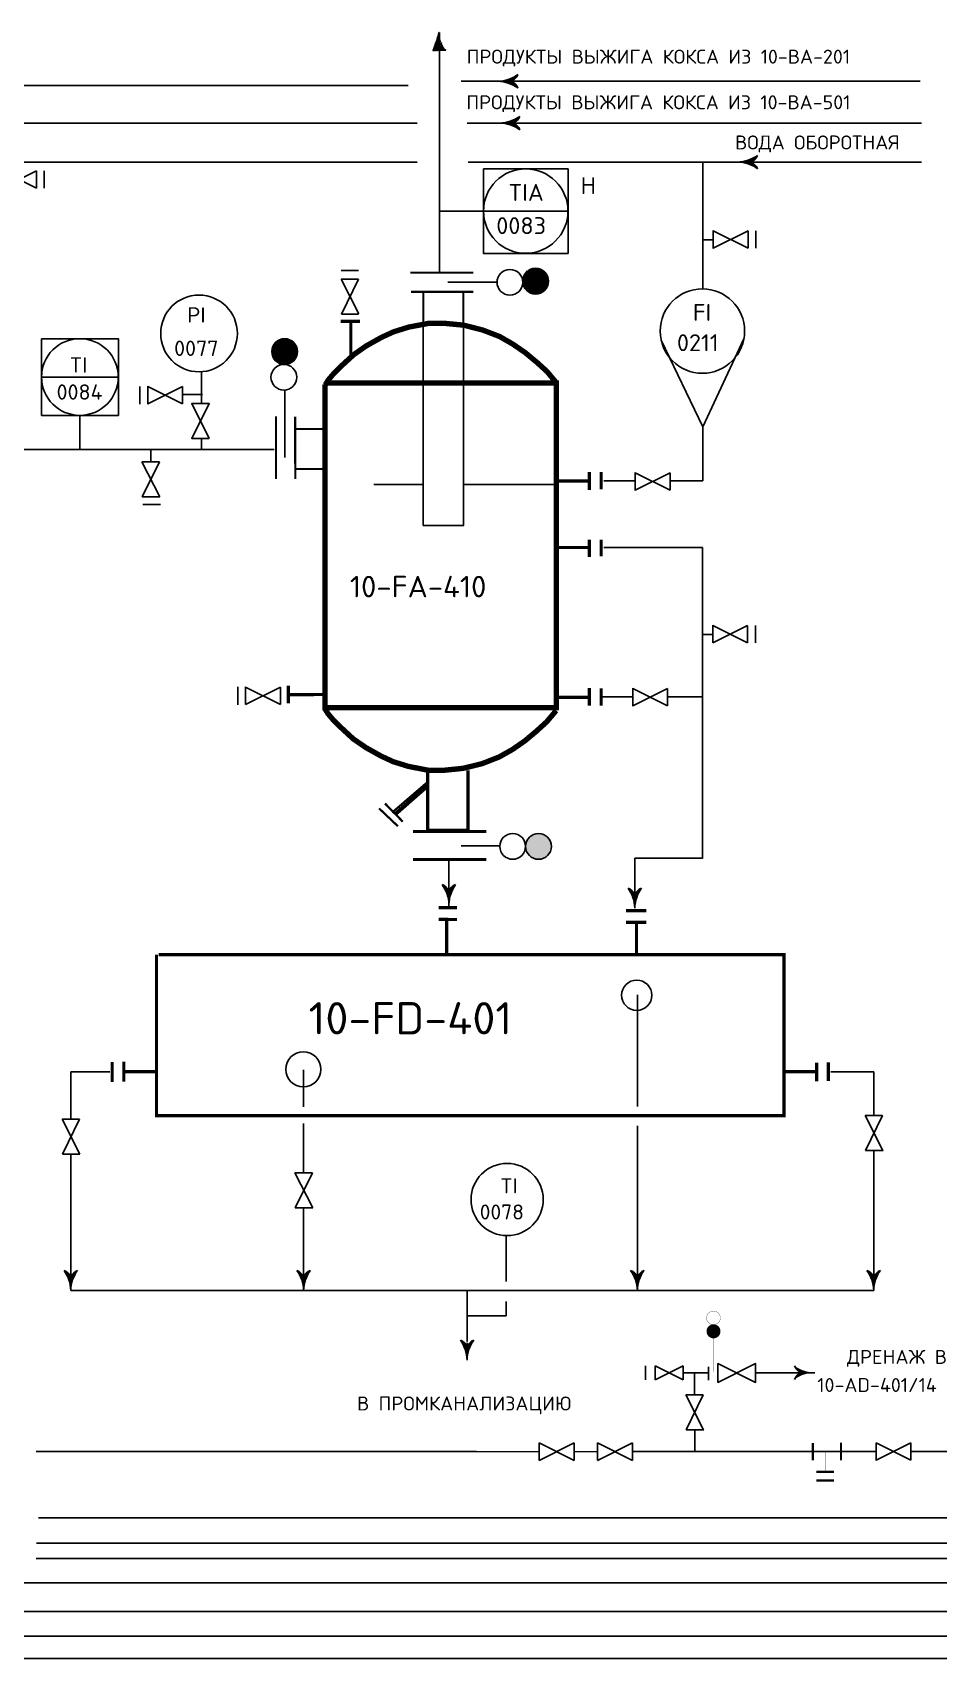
# Model space of a CAD drawing. Extents: x 270 to 589, y 86 to 206.
# Drawn here: x 324.26 to 332.7, y 90.26 to 105.4 of the extents above; entities that cross this region are included whole.
import ezdxf

# ---------------------------------------------------------------- set-up
doc = ezdxf.new("R2010")
doc.units = 0
doc.header["$MEASUREMENT"] = 0
doc.linetypes.add('DASH', pattern=[0.15625, 0.09375, -0.0625])
doc.layers.get('0').update_dxf_attribs({"linetype": 'CONTINUOUS'})
for name, color, linetype in [('IN-EQUIPMENT', 7, 'CONTINUOUS'), ('IN-MAJ-PROC', 3, 'CONTINUOUS'), ('IN-MIN-PROC', 7, 'CONTINUOUS')]:
    doc.layers.add(name, color=color, linetype=linetype)
doc.styles.add('S1', font='SIMPLEX.shx')
doc.styles.add('SIMPLEX', font='SIMPLEX')
pattern_1 = [(315, (256.55386813, 123.44373151), (-8.838834765e-05, -8.838834765e-05), [])]

msp = doc.modelspace()

# ---------------------------------------------------------------- hatches: boundary and pattern name
at = {"linetype": 'CONTINUOUS'}
h = msp.add_hatch(dxfattribs=at)
h.set_pattern_fill('ANSI31', color=5, scale=0.001, style=0)
h.set_pattern_definition(pattern_1)
edge = h.paths.add_edge_path()
edge.add_line((328.048, 105.287), (328.058, 105.275))
edge.add_line((328.041, 105.275), (328.048, 105.287))
edge.add_line((328.048, 105.397), (328.05, 105.376))
edge.add_line((328.043, 105.376), (328.048, 105.397))
edge.add_line((327.991, 105.229), (328.072, 105.3))
edge.add_line((328.004, 105.237), (327.991, 105.229))
edge.add_arc((328.151, 105.335), 0.111, 202.7555, 249.5059)
h.paths.add_polyline_path([(328.05, 105.377), (328.072, 105.3), (328.067, 105.261), (328.072, 105.3)], flags=24)
h.paths.add_polyline_path([(328.043, 105.377), (328.04, 105.275), (328.03, 105.26), (328.036, 105.337)], flags=25)
h.paths.add_polyline_path([(328.072, 105.3), (328.081, 105.248), (328.095, 105.238), (328.09, 105.264)], flags=24)
h.paths.add_polyline_path([(328.024, 105.299), (328.018, 105.247), (328.003, 105.236), (328.008, 105.262)], flags=24)
h.paths.add_polyline_path([(328.036, 105.337), (328.03, 105.26), (328.018, 105.247), (328.024, 105.299)], flags=25)
h.paths.add_polyline_path([(328.059, 105.338), (328.067, 105.261), (328.081, 105.248), (328.072, 105.3)], flags=25)
h.paths.add_polyline_path([(328.09, 105.264), (328.095, 105.238), (328.112, 105.23)], flags=25)
h = msp.add_hatch(dxfattribs=at)
h.set_pattern_fill('ANSI31', color=5, scale=0.001, style=0)
h.set_pattern_definition(pattern_1)
edge = h.paths.add_edge_path()
edge.add_line((328.041, 105.275), (328.048, 105.287))
edge.add_line((328.043, 105.376), (328.048, 105.397))
edge.add_line((328.048, 105.287), (328.058, 105.275))
edge.add_arc((328.151, 105.335), 0.111, 202.7555, 249.5059)
edge.add_line((327.991, 105.229), (328.072, 105.3))
h.paths.add_polyline_path([(328.05, 105.377), (328.072, 105.3), (328.067, 105.261), (328.072, 105.3)], flags=25)
h.paths.add_polyline_path([(328.043, 105.377), (328.04, 105.275), (328.03, 105.26), (328.036, 105.337)], flags=24)
h.paths.add_polyline_path([(328.024, 105.299), (328.018, 105.247), (328.003, 105.236), (328.008, 105.262)], flags=24)
h = msp.add_hatch(dxfattribs=at)
h.set_pattern_fill('ANSI31', color=5, scale=0.001, style=0)
h.set_pattern_definition(pattern_1)
edge = h.paths.add_edge_path()
edge.add_line((328.048, 105.397), (328.05, 105.376))
edge.add_arc((328.151, 105.335), 0.111, 202.7555, 249.5059)
edge.add_line((327.991, 105.229), (328.072, 105.3))
edge.add_line((328.048, 105.287), (328.058, 105.275))
edge.add_line((328.004, 105.237), (327.991, 105.229))
edge.add_line((328.041, 105.275), (328.048, 105.287))
edge.add_line((328.043, 105.376), (328.048, 105.397))
h = msp.add_hatch(dxfattribs=at)
h.set_pattern_fill('ANSI31', color=2, scale=0.01, style=0)
h.set_pattern_definition([(45, (252.1836839, 91.4030876), (-0.000883883476, 0.000883883476), [])])
edge = h.paths.add_edge_path()
edge.add_arc((328.947, 103.082), 0.12, 0, 360)
h = msp.add_hatch(dxfattribs=at)
h.set_pattern_fill('ANSI31', color=2, scale=0.01, style=0)
h.set_pattern_definition([(45.9085376, (316.1509278, 25.4869227), (0.000897787484, -0.000869757227), [])])
edge = h.paths.add_edge_path()
edge.add_arc((326.611, 102.426), 0.12, 0, 360)
h = msp.add_hatch(dxfattribs=at)
h.set_pattern_fill('ANSI31', color=2, scale=0.0001, angle=180, style=0)
h.set_pattern_definition([(225, (430.098287702, 252.212864), (8.8388347648e-06, -8.8388347648e-06), [])])
edge = h.paths.add_edge_path()
edge.add_arc((328.974, 97.819), 0.12, 0, 360)

# ---------------------------------------------------------------- linework, layer by layer
at = {"color": 5, "linetype": 'CONTINUOUS'}
for p, q in [((328.043, 105.376), (328.048, 105.397)), ((328.048, 105.397), (328.05, 105.376)), ((328.052, 104.244), (328.052, 105.397)), ((327.991, 105.229), (328.072, 105.3)), ((328.004, 105.237), (327.991, 105.229)), ((328.041, 105.275), (328.048, 105.287)), ((328.044, 105.26), (328.044, 105.264)), ((328.048, 105.287), (328.058, 105.275)), ((328.254, 104.943), (329.648, 104.943)), ((328.72, 104.943), (328.755, 104.943)), ((329.648, 104.943), (332.526, 104.943)), ((323.038, 104.904), (327.762, 104.904)), ((323.494, 104.553), (327.845, 104.553)), ((328.31, 104.554), (329.731, 104.554)), ((328.738, 104.554), (328.773, 104.554)), ((329.731, 104.554), (332.541, 104.554)), ((323.898, 104.189), (327.845, 104.189)), ((328.052, 103.161), (328.052, 104.244)), ((328.32, 104.191), (329.812, 104.191)), ((329.812, 104.191), (332.541, 104.191)), ((330.505, 103.01), (330.505, 104.191)), ((330.951, 104.191), (330.987, 104.191)), ((330.598, 103.465), (330.505, 103.465)), ((327.902, 102.718), (327.902, 100.806)), ((328.275, 100.806), (328.275, 102.672)), ((330.505, 101.223), (330.505, 101.724)), ((326.514, 101.515), (322.809, 101.515)), ((325.364, 101.399), (325.364, 101.515)), ((327.442, 101.19), (327.902, 101.19)), ((328.275, 101.19), (329.143, 101.19)), ((329.583, 101.223), (329.875, 101.223)), ((330.195, 101.223), (330.505, 101.223)), ((327.902, 100.806), (328.28, 100.806)), ((329.581, 100.602), (330.502, 100.602)), ((330.502, 100.602), (330.502, 99.416)), ((330.593, 99.792), (330.501, 99.792)), ((330.502, 99.416), (330.502, 97.706)), ((329.57, 99.21), (329.851, 99.21)), ((330.176, 99.21), (330.493, 99.21)), ((328.14, 97.683), (328.14, 97.262)), ((329.871, 97.708), (330.502, 97.709)), ((329.871, 97.708), (329.871, 97.243)), ((328.14, 97.402), (328.14, 97.438)), ((329.871, 97.368), (329.871, 97.404)), ((329.895, 96.438), (329.895, 95.397)), ((324.62, 95.72), (324.62, 95.28)), ((324.985, 95.72), (324.62, 95.72)), ((326.788, 95.74), (326.788, 95.395)), ((332.095, 95.72), (331.697, 95.72)), ((332.095, 95.31), (332.095, 95.72)), ((332.095, 95.31), (332.095, 95.53)), ((324.62, 95.376), (324.62, 95.28)), ((326.788, 95.239), (326.788, 95.18)), ((326.788, 95.187), (326.788, 95.179)), ((326.788, 95.187), (326.788, 94.78)), ((329.895, 95.217), (329.895, 93.811)), ((324.62, 94.953), (324.62, 93.684)), ((332.095, 93.684), (332.095, 94.99)), ((326.788, 94.455), (326.788, 93.684)), ((324.62, 93.809), (324.62, 93.844)), ((326.788, 93.809), (326.788, 93.844)), ((329.895, 93.809), (329.895, 93.844)), ((332.095, 93.809), (332.095, 93.844)), ((324.62, 93.684), (325.953, 93.684)), ((325.905, 93.684), (331.019, 93.684)), ((328.309, 93.209), (328.309, 93.685)), ((331.019, 93.684), (332.095, 93.684)), ((328.309, 93.16), (328.309, 93.195)), ((330.431, 92.387), (330.431, 92.184)), ((324.32, 91.569), (337.151, 91.569))]:
    msp.add_line(p, q, dxfattribs=at)
at = {"color": 7, "linetype": 'CONTINUOUS'}
for p, q in [((328.462, 103.734), (328.055, 103.734)), ((330.116, 102.532), (330.505, 101.724)), ((330.505, 101.724), (330.886, 102.546)), ((325.838, 101.942), (325.838, 102.234)), ((329.099, 102.163), (329.099, 102.163)), ((329.131, 102.135), (329.131, 102.135)), ((325.663, 102.025), (325.845, 102.025)), ((324.705, 101.831), (324.705, 101.515)), ((329.144, 101.003), (329.144, 101.003)), ((329.131, 99.102), (329.131, 99.102)), ((328.674, 93.769), (328.674, 94.196)), ((328.674, 93.581), (328.674, 93.447)), ((328.309, 93.447), (328.674, 93.447))]:
    msp.add_line(p, q, dxfattribs=at)
at = {"linetype": 'CONTINUOUS'}
for p, q in [((328.462, 103.734), (329.249, 103.734)), ((324.348, 102.189), (325.063, 102.189))]:
    msp.add_line(p, q, dxfattribs=at)
at = {"color": 2, "linetype": 'CONTINUOUS'}
for p, q in [((330.6, 103.552), (330.6, 103.386)), ((327.136, 103.181), (327.3, 103.181)), ((328.129, 103.071), (328.588, 103.071)), ((327.139, 102.774), (327.3, 102.774)), ((325.263, 102.102), (325.263, 101.935)), ((325.336, 102.103), (325.336, 101.937)), ((326.612, 102.064), (326.612, 101.441)), ((325.838, 101.617), (325.838, 101.515)), ((329.875, 101.223), (329.875, 101.299)), ((329.875, 101.218), (329.875, 101.133)), ((325.287, 101.073), (325.45, 101.073)), ((330.596, 99.879), (330.596, 99.713)), ((326.175, 99.304), (326.175, 99.137)), ((326.248, 99.305), (326.248, 99.139)), ((329.851, 99.292), (329.851, 99.126)), ((328.254, 97.824), (328.612, 97.824)), ((324.542, 94.954), (324.705, 94.954)), ((332.019, 94.987), (332.182, 94.987)), ((326.71, 94.454), (326.874, 94.454)), ((330.349, 92.387), (330.512, 92.387)), ((328.982, 92.266), (328.982, 92.1)), ((329.525, 92.266), (329.525, 92.1)), ((332.118, 92.266), (332.118, 92.101))]:
    msp.add_line(p, q, dxfattribs=at)
at = {"color": 6, "linetype": 'CONTINUOUS'}
for p, q in [((326.986, 99.101), (326.986, 99.169)), ((326.981, 99.107), (329.131, 99.107)), ((327.066, 99.101), (326.986, 99.101)), ((329.895, 96.853), (329.895, 96.853)), ((271.084, 90.258), (567.702, 90.258, 0.558))]:
    msp.add_line(p, q, dxfattribs=at)
at = {"color": 2}
for p, q in [((329.97, 92.851), (329.97, 92.982)), ((330.321, 92.982), (330.059, 92.851)), ((330.059, 92.982), (330.321, 92.851)), ((330.059, 92.851), (330.059, 92.982)), ((330.321, 92.851), (330.321, 92.982))]:
    msp.add_line(p, q, dxfattribs=at)
at = {"color": 5}
msp.add_line((330.321, 92.917), (330.427, 92.917), dxfattribs=at)
at = {"color": 3, "linetype": 'CONTINUOUS'}
for p, q in [((324.298, 91.188), (328.42, 91.188)), ((328.42, 91.188), (331.563, 91.188)), ((331.563, 91.188), (333.206, 91.188)), ((324.151, 90.963), (333.309, 90.963)), ((272.97, 90.695), (379.449, 90.695)), ((317.246, 90.466), (328.123, 90.466)), ((328.123, 90.466), (333.23, 90.466))]:
    msp.add_line(p, q, dxfattribs=at)
at = {"color": 5}
for points in [[(328.595, 104.943, 0.150368), (328.782, 105.005, 0.150368)], [(328.72, 104.943, 0.206864), (328.782, 105.005, 0.206864)], [(328.72, 104.943, -0.206864), (328.782, 104.88, -0.206864)], [(328.613, 104.554, 0.150368), (328.801, 104.616, 0.150368)], [(328.738, 104.554, 0.206864), (328.801, 104.616, 0.206864)], [(328.738, 104.554, -0.206864), (328.801, 104.491, -0.206864)], [(330.826, 104.191, 0.150368), (331.014, 104.253, 0.150368)], [(330.951, 104.191, 0.206864), (331.014, 104.253, 0.206864)], [(330.951, 104.191, -0.206864), (331.014, 104.128, -0.206864)], [(328.14, 97.402, 0.206864), (328.077, 97.465, 0.206864)], [(328.14, 97.277, 0.150368), (328.077, 97.465, 0.150368)], [(328.14, 97.402, -0.206864), (328.202, 97.465, -0.206864)], [(329.871, 97.368, 0.206864), (329.808, 97.431, 0.206864)], [(329.871, 97.243, 0.150368), (329.808, 97.431, 0.150368)], [(329.871, 97.368, -0.206864), (329.933, 97.431, -0.206864)], [(324.62, 93.684, 0.150368), (324.558, 93.871, 0.150368)], [(324.62, 93.809, 0.206864), (324.558, 93.871, 0.206864)], [(324.62, 93.809, -0.206864), (324.683, 93.871, -0.206864)], [(326.788, 93.684, 0.150368), (326.725, 93.871, 0.150368)], [(326.788, 93.809, 0.206864), (326.725, 93.871, 0.206864)], [(326.788, 93.809, -0.206864), (326.85, 93.871, -0.206864)], [(329.895, 93.809, 0.206864), (329.832, 93.871, 0.206864)], [(329.895, 93.684, 0.150368), (329.832, 93.871, 0.150368)], [(329.895, 93.809, -0.206864), (329.957, 93.871, -0.206864)], [(332.095, 93.809, 0.206864), (332.032, 93.871, 0.206864)], [(332.095, 93.684, 0.150368), (332.032, 93.871, 0.150368)], [(332.095, 93.809, -0.206864), (332.157, 93.871, -0.206864)], [(328.309, 93.035, 0.150368), (328.247, 93.223, 0.150368)], [(328.309, 93.16, 0.206864), (328.247, 93.223, 0.206864)], [(328.309, 93.16, -0.206864), (328.372, 93.223, -0.206864)], [(331.421, 92.92, -0.206864), (331.358, 92.982)], [(331.421, 92.92, 0.206864), (331.358, 92.857)]]:
    msp.add_lwpolyline(points, format="xyb", dxfattribs=at)
at = {"color": 5, "linetype": 'CONTINUOUS'}
for points, const_width in [([(328.769, 104.943), (328.72, 104.943)], 0.006), ([(328.74, 104.943), (328.74, 104.943)], 0.04), ([(328.787, 104.554), (328.738, 104.554)], 0.006), ([(328.758, 104.554), (328.758, 104.554)], 0.04), ([(331, 104.191), (330.951, 104.191)], 0.006), ([(330.972, 104.191), (330.972, 104.191)], 0.04), ([(329.558, 101.142), (329.558, 101.304)], 0.03), ([(329.558, 100.52), (329.558, 100.674)], 0.03), ([(329.558, 99.128), (329.558, 99.29)], 0.03), ([(328.14, 97.423), (328.14, 97.423)], 0.04), ([(328.14, 97.451), (328.14, 97.402)], 0.006), ([(329.871, 97.389), (329.871, 97.389)], 0.04), ([(329.871, 97.417), (329.871, 97.368)], 0.006), ([(328.044, 97.248), (328.215, 97.248)], 0.03), ([(329.79, 97.221), (329.977, 97.221)], 0.03), ([(325.005, 95.624), (325.005, 95.811)], 0.03), ([(331.672, 95.635), (331.672, 95.809)], 0.03), ([(324.62, 93.858), (324.62, 93.809)], 0.006), ([(326.788, 93.858), (326.788, 93.809)], 0.006), ([(329.895, 93.858), (329.895, 93.809)], 0.006), ([(332.095, 93.858), (332.095, 93.809)], 0.006), ([(324.62, 93.829), (324.62, 93.829)], 0.04), ([(326.788, 93.829), (326.788, 93.829)], 0.04), ([(329.895, 93.829), (329.895, 93.829)], 0.04), ([(332.095, 93.829), (332.095, 93.829)], 0.04), ([(328.309, 93.18), (328.309, 93.18)], 0.04), ([(328.309, 93.209), (328.309, 93.16)], 0.006)]:
    msp.add_lwpolyline(points, dxfattribs=dict(at, const_width=const_width))
for points in [[(328.462, 104.127), (328.462, 103.34), (329.249, 103.34), (329.249, 104.127)], [(324.348, 102.546), (324.348, 101.831), (325.063, 101.831), (325.063, 102.546)]]:
    msp.add_lwpolyline(points, close=True)
at = {"color": 6, "linetype": 'CONTINUOUS'}
for points, const_width in [([(327.782, 103.161), (328.367, 103.161)], 0.02), ([(327.902, 102.71), (327.902, 102.982), (328.275, 102.982), (328.275, 102.683), (328.275, 102.982), (328.367, 102.982), (327.787, 102.982)], 0.02), ([(329.142, 102.134), (329.054, 102.24), (328.957, 102.328), (328.851, 102.416), (328.736, 102.495), (328.613, 102.566), (328.454, 102.627), (328.278, 102.672), (328.101, 102.689), (327.951, 102.689), (327.766, 102.654), (327.625, 102.61), (327.51, 102.557), (327.369, 102.478), (327.255, 102.398), (327.14, 102.293), (327.061, 102.213), (327.016, 102.16), (326.99, 102.116)], 0.05), ([(327.227, 102.389), (327.227, 102.707), (327.132, 102.707)], 0.03), ([(327.132, 102.707), (327.313, 102.707)], 0.03), ([(326.986, 102.133), (329.139, 102.133), (329.139, 99.11), (326.986, 99.11), (326.986, 102.121)], 0.05), ([(326.53, 101.824), (326.53, 101.239)], 0.02), ([(326.981, 101.705), (326.71, 101.705), (326.71, 101.332), (327.009, 101.332), (326.71, 101.332), (326.71, 101.239), (326.709, 101.82)], 0.02), ([(329.448, 101.136), (329.448, 101.304)], 0.03), ([(329.131, 101.222), (329.448, 101.222), (329.448, 101.136)], 0.03), ([(329.448, 100.512), (329.448, 100.674)], 0.03), ([(329.131, 100.602), (329.448, 100.602), (329.448, 100.512)], 0.03), ([(326.646, 99.152), (326.646, 99.315)], 0.03), ([(326.963, 99.233), (326.646, 99.232), (326.646, 99.152)], 0.03), ([(329.131, 99.207), (329.448, 99.207), (329.448, 99.128)], 0.03), ([(329.448, 99.128), (329.448, 99.293)], 0.03), ([(329.139, 99.084), (329.05, 98.978), (328.953, 98.89), (328.848, 98.802), (328.733, 98.722), (328.609, 98.652), (328.451, 98.59), (328.274, 98.546), (328.098, 98.528), (327.948, 98.528), (327.763, 98.564), (327.621, 98.608), (327.507, 98.661), (327.366, 98.74), (327.251, 98.819), (327.136, 98.925), (327.057, 99.004), (327.013, 99.057), (326.986, 99.101)], 0.05), ([(327.951, 98.426), (327.619, 98.141)], 0.02), ([(327.946, 98.399), (327.637, 98.127)], 0.02), ([(327.943, 98.538), (327.943, 98.515), (327.943, 97.97), (328.319, 97.97), (328.319, 98.527)], 0.03), ([(327.941, 98.371), (327.647, 98.113)], 0.02), ([(327.49, 98.173), (327.665, 98.007)], 0.02), ([(327.633, 98.127), (327.545, 98.219), (327.711, 98.049)], 0.02), ([(327.943, 97.958), (327.807, 97.958), (328.489, 97.958)], 0.03), ([(327.807, 97.697), (328.489, 97.697)], 0.03), ([(328.044, 97.138), (328.215, 97.138)], 0.03), ([(328.12, 96.822), (328.12, 97.139), (328.047, 97.139)], 0.03), ([(329.79, 97.111), (329.977, 97.111)], 0.03), ([(329.887, 96.794), (329.887, 97.112), (329.792, 97.112)], 0.03), ([(325.438, 96.81), (325.438, 96.81), (331.259, 96.81), (331.259, 95.311), (325.418, 95.311), (325.418, 96.81)], 0.03), ([(325.114, 95.627), (325.114, 95.814)], 0.03), ([(325.432, 95.721), (325.114, 95.721), (325.114, 95.627)], 0.03), ([(331.245, 95.721), (331.563, 95.721), (331.563, 95.633)], 0.03), ([(331.563, 95.633), (331.563, 95.806)], 0.03)]:
    msp.add_lwpolyline(points, dxfattribs=dict(at, const_width=const_width))
at = {"color": 2}
for points in [[(325.909, 101.617), (325.746, 101.942), (325.909, 101.942), (325.746, 101.617)], [(330.645, 92.829), (330.995, 93.004), (330.995, 92.829), (330.645, 93.004)]]:
    msp.add_lwpolyline(points, close=True, dxfattribs=at)
for points, const_width in [([(330.667, 93.429, 1), (330.539, 93.429, 1)], 0.0025), ([(330.636, 93.304, 1), (330.571, 93.304, 1)], 0.065)]:
    msp.add_lwpolyline(points, format="xyb", close=True, dxfattribs=dict(at, const_width=const_width))
at = {"color": 2, "const_width": 0.005}
msp.add_lwpolyline([(330.603, 93.242), (330.603, 92.929)], dxfattribs=at)
for centre, radius in [((328.855, 103.734), 0.393), ((325.814, 102.595), 0.357), ((330.5, 102.617), 0.393), ((324.705, 102.189), 0.357)]:
    msp.add_circle(centre, radius)
at = {"color": 2, "linetype": 'CONTINUOUS'}
for centre in [(328.708, 103.071), (328.947, 103.082), (326.611, 102.426), (326.604, 102.187), (328.734, 97.819), (328.974, 97.819)]:
    msp.add_circle(centre, 0.12, dxfattribs=at)
at = {"color": 5, "linetype": 'CONTINUOUS'}
for centre, radius in [((329.889, 96.433), 0.141), ((326.785, 95.743), 0.163)]:
    msp.add_circle(centre, radius, dxfattribs=at)
at = {"color": 7, "linetype": 'CONTINUOUS'}
msp.add_circle((328.682, 94.531), 0.336, dxfattribs=at)
at = {"color": 5}
for centre, radius, start, end in [((328.151, 105.335), 0.111, 202.7555, 249.5059), ((328.587, 104.607), 0.336, 54.4623, 88.6678), ((328.605, 104.218), 0.336, 54.4623, 88.6678), ((330.819, 103.855), 0.336, 54.4623, 88.6678), ((328.476, 97.269), 0.336, 144.4623, 178.6678), ((330.207, 97.236), 0.336, 144.4623, 178.6678), ((324.956, 93.676), 0.336, 144.4623, 178.6678), ((327.124, 93.676), 0.336, 144.4623, 178.6678), ((330.231, 93.676), 0.336, 144.4623, 178.6678), ((332.431, 93.676), 0.336, 144.4623, 178.6678), ((328.645, 93.027), 0.336, 144.4623, 178.6678)]:
    msp.add_arc(centre, radius, start, end, dxfattribs=at)
at = {"color": 6, "linetype": 'CONTINUOUS'}
msp.add_arc((328.06, 99.836), 1.301, 214.3786, 325.902, dxfattribs=at)
at = {"color": 5}
for points in [[(328.043, 105.377), (328.04, 105.275), (328.036, 105.337), (328.03, 105.26)], [(328.05, 105.377), (328.072, 105.3), (328.072, 105.3), (328.067, 105.261)], [(328.024, 105.299), (328.018, 105.247), (328.008, 105.262), (328.003, 105.236)], [(328.036, 105.337), (328.03, 105.26), (328.024, 105.299), (328.018, 105.247)], [(328.059, 105.338), (328.067, 105.261), (328.072, 105.3), (328.081, 105.248)], [(328.072, 105.3), (328.081, 105.248), (328.09, 105.264), (328.095, 105.238)], [(328.09, 105.264), (328.095, 105.238), (328.112, 105.23)], [(328.595, 104.943), (328.72, 104.943), (328.635, 104.946), (328.736, 104.951)], [(328.595, 104.943), (328.72, 104.943), (328.635, 104.939), (328.736, 104.935)], [(328.635, 104.946), (328.736, 104.951), (328.674, 104.954), (328.751, 104.961)], [(328.635, 104.939), (328.736, 104.935), (328.674, 104.931), (328.751, 104.924)], [(328.674, 104.954), (328.751, 104.961), (328.712, 104.967), (328.764, 104.974)], [(328.674, 104.931), (328.751, 104.924), (328.712, 104.919), (328.764, 104.911)], [(328.712, 104.967), (328.764, 104.974), (328.748, 104.984), (328.774, 104.989)], [(328.712, 104.919), (328.764, 104.911), (328.748, 104.902), (328.774, 104.897)], [(328.748, 104.984), (328.774, 104.989), (328.782, 105.005)], [(328.748, 104.902), (328.774, 104.897), (328.782, 104.88)], [(328.767, 104.595), (328.793, 104.6), (328.801, 104.616)], [(328.613, 104.554), (328.738, 104.554), (328.653, 104.557), (328.754, 104.562)], [(328.613, 104.554), (328.738, 104.554), (328.653, 104.55), (328.754, 104.546)], [(328.653, 104.557), (328.754, 104.562), (328.692, 104.565), (328.769, 104.572)], [(328.653, 104.55), (328.754, 104.546), (328.692, 104.542), (328.769, 104.535)], [(328.692, 104.565), (328.769, 104.572), (328.73, 104.578), (328.782, 104.585)], [(328.692, 104.542), (328.769, 104.535), (328.73, 104.53), (328.782, 104.522)], [(328.73, 104.578), (328.782, 104.585), (328.767, 104.595), (328.793, 104.6)], [(328.73, 104.53), (328.782, 104.522), (328.767, 104.512), (328.793, 104.507)], [(328.767, 104.512), (328.793, 104.507), (328.801, 104.491)], [(330.826, 104.191), (330.951, 104.191), (330.866, 104.194), (330.968, 104.199)], [(330.826, 104.191), (330.951, 104.191), (330.866, 104.187), (330.968, 104.183)], [(330.866, 104.194), (330.968, 104.199), (330.906, 104.202), (330.983, 104.209)], [(330.866, 104.187), (330.968, 104.183), (330.906, 104.179), (330.983, 104.172)], [(330.906, 104.202), (330.983, 104.209), (330.944, 104.215), (330.995, 104.222)], [(330.906, 104.179), (330.983, 104.172), (330.944, 104.167), (330.995, 104.159)], [(330.944, 104.215), (330.995, 104.222), (330.98, 104.232), (331.006, 104.237)], [(330.944, 104.167), (330.995, 104.159), (330.98, 104.15), (331.006, 104.145)], [(330.98, 104.232), (331.006, 104.237), (331.014, 104.253)], [(330.98, 104.15), (331.006, 104.145), (331.014, 104.128)], [(328.099, 97.431), (328.094, 97.457), (328.077, 97.465)], [(328.116, 97.395), (328.108, 97.446), (328.099, 97.431), (328.094, 97.457)], [(328.128, 97.357), (328.121, 97.433), (328.116, 97.395), (328.108, 97.446)], [(328.136, 97.317), (328.132, 97.419), (328.128, 97.357), (328.121, 97.433)], [(328.14, 97.277), (328.14, 97.402), (328.136, 97.317), (328.132, 97.419)], [(328.14, 97.277), (328.14, 97.402), (328.143, 97.317), (328.148, 97.419)], [(328.143, 97.317), (328.148, 97.419), (328.151, 97.357), (328.158, 97.433)], [(328.151, 97.357), (328.158, 97.433), (328.164, 97.395), (328.171, 97.446)], [(328.164, 97.395), (328.171, 97.446), (328.181, 97.431), (328.186, 97.457)], [(328.181, 97.431), (328.186, 97.457), (328.202, 97.465)], [(329.83, 97.397), (329.825, 97.423), (329.808, 97.431)], [(329.847, 97.361), (329.84, 97.412), (329.83, 97.397), (329.825, 97.423)], [(329.86, 97.323), (329.852, 97.399), (329.847, 97.361), (329.84, 97.412)], [(329.868, 97.283), (329.863, 97.385), (329.86, 97.323), (329.852, 97.399)], [(329.871, 97.243), (329.871, 97.368), (329.868, 97.283), (329.863, 97.385)], [(329.871, 97.243), (329.871, 97.368), (329.874, 97.283), (329.879, 97.385)], [(329.874, 97.283), (329.879, 97.385), (329.882, 97.323), (329.89, 97.399)], [(329.882, 97.323), (329.89, 97.399), (329.895, 97.361), (329.902, 97.412)], [(329.895, 97.361), (329.902, 97.412), (329.912, 97.397), (329.917, 97.423)], [(329.912, 97.397), (329.917, 97.423), (329.933, 97.431)], [(324.579, 93.837), (324.574, 93.863), (324.558, 93.871)], [(324.596, 93.801), (324.589, 93.852), (324.579, 93.837), (324.574, 93.863)], [(324.644, 93.801), (324.652, 93.852), (324.661, 93.837), (324.666, 93.863)], [(324.661, 93.837), (324.666, 93.863), (324.683, 93.871)], [(326.746, 93.837), (326.741, 93.863), (326.725, 93.871)], [(326.764, 93.801), (326.756, 93.852), (326.746, 93.837), (326.741, 93.863)], [(326.812, 93.801), (326.819, 93.852), (326.829, 93.837), (326.834, 93.863)], [(326.829, 93.837), (326.834, 93.863), (326.85, 93.871)], [(329.854, 93.837), (329.849, 93.863), (329.832, 93.871)], [(329.871, 93.801), (329.863, 93.852), (329.854, 93.837), (329.849, 93.863)], [(329.919, 93.801), (329.926, 93.852), (329.936, 93.837), (329.941, 93.863)], [(329.936, 93.837), (329.941, 93.863), (329.957, 93.871)], [(332.054, 93.837), (332.049, 93.863), (332.032, 93.871)], [(332.071, 93.801), (332.064, 93.852), (332.054, 93.837), (332.049, 93.863)], [(332.119, 93.801), (332.126, 93.852), (332.136, 93.837), (332.141, 93.863)], [(332.136, 93.837), (332.141, 93.863), (332.157, 93.871)], [(324.609, 93.763), (324.602, 93.84), (324.596, 93.801), (324.589, 93.852)], [(324.617, 93.724), (324.612, 93.825), (324.609, 93.763), (324.602, 93.84)], [(324.62, 93.684), (324.62, 93.809), (324.617, 93.724), (324.612, 93.825)], [(324.62, 93.684), (324.62, 93.809), (324.624, 93.724), (324.628, 93.825)], [(324.624, 93.724), (324.628, 93.825), (324.632, 93.763), (324.639, 93.84)], [(324.632, 93.763), (324.639, 93.84), (324.644, 93.801), (324.652, 93.852)], [(326.776, 93.763), (326.769, 93.84), (326.764, 93.801), (326.756, 93.852)], [(326.784, 93.724), (326.78, 93.825), (326.776, 93.763), (326.769, 93.84)], [(326.788, 93.684), (326.788, 93.809), (326.784, 93.724), (326.78, 93.825)], [(326.788, 93.684), (326.788, 93.809), (326.791, 93.724), (326.796, 93.825)], [(326.791, 93.724), (326.796, 93.825), (326.799, 93.763), (326.806, 93.84)], [(326.799, 93.763), (326.806, 93.84), (326.812, 93.801), (326.819, 93.852)], [(329.883, 93.763), (329.876, 93.84), (329.871, 93.801), (329.863, 93.852)], [(329.892, 93.724), (329.887, 93.825), (329.883, 93.763), (329.876, 93.84)], [(329.895, 93.684), (329.895, 93.809), (329.892, 93.724), (329.887, 93.825)], [(329.895, 93.684), (329.895, 93.809), (329.898, 93.724), (329.903, 93.825)], [(329.898, 93.724), (329.903, 93.825), (329.906, 93.763), (329.913, 93.84)], [(329.906, 93.763), (329.913, 93.84), (329.919, 93.801), (329.926, 93.852)], [(332.084, 93.763), (332.076, 93.84), (332.071, 93.801), (332.064, 93.852)], [(332.092, 93.724), (332.087, 93.825), (332.084, 93.763), (332.076, 93.84)], [(332.095, 93.684), (332.095, 93.809), (332.092, 93.724), (332.087, 93.825)], [(332.095, 93.684), (332.095, 93.809), (332.098, 93.724), (332.103, 93.825)], [(332.098, 93.724), (332.103, 93.825), (332.106, 93.763), (332.114, 93.84)], [(332.106, 93.763), (332.114, 93.84), (332.119, 93.801), (332.126, 93.852)], [(328.268, 93.189), (328.263, 93.214), (328.247, 93.223)], [(328.285, 93.152), (328.278, 93.204), (328.268, 93.189), (328.263, 93.214)], [(328.298, 93.114), (328.291, 93.191), (328.285, 93.152), (328.278, 93.204)], [(328.306, 93.075), (328.301, 93.176), (328.298, 93.114), (328.291, 93.191)], [(328.309, 93.035), (328.309, 93.16), (328.306, 93.075), (328.301, 93.176)], [(328.309, 93.035), (328.309, 93.16), (328.313, 93.075), (328.317, 93.176)], [(328.313, 93.075), (328.317, 93.176), (328.321, 93.114), (328.328, 93.191)], [(328.321, 93.114), (328.328, 93.191), (328.333, 93.152), (328.341, 93.204)], [(328.333, 93.152), (328.341, 93.204), (328.35, 93.189), (328.355, 93.214)], [(328.35, 93.189), (328.355, 93.214), (328.372, 93.223)], [(331.392, 92.961), (331.366, 92.966), (331.358, 92.982)], [(331.428, 92.944), (331.377, 92.951), (331.392, 92.961), (331.366, 92.966)], [(331.392, 92.879), (331.366, 92.873), (331.358, 92.857)], [(331.428, 92.896), (331.377, 92.888), (331.392, 92.879), (331.366, 92.873)], [(331.467, 92.931), (331.39, 92.938), (331.428, 92.944), (331.377, 92.951)], [(331.467, 92.908), (331.39, 92.901), (331.428, 92.896), (331.377, 92.888)], [(331.506, 92.923), (331.404, 92.928), (331.467, 92.931), (331.39, 92.938)], [(331.506, 92.916), (331.404, 92.912), (331.467, 92.908), (331.39, 92.901)], [(331.546, 92.92), (331.421, 92.92), (331.506, 92.923), (331.404, 92.928)], [(331.546, 92.92), (331.421, 92.92), (331.506, 92.916), (331.404, 92.912)]]:
    msp.add_solid(points, dxfattribs=at)
at = {"layer": 'IN-EQUIPMENT', "color": 5}
for points, const_width in [([(330.557, 92.974), (330.557, 92.849)], 0.015), ([(331.528, 92.102), (331.528, 92.265)], 0.0195), ([(331.79, 92.104), (331.79, 92.266)], 0.0195), ([(331.725, 91.996), (331.562, 91.996)], 0.0195), ([(331.725, 91.915), (331.562, 91.915)], 0.0195)]:
    msp.add_lwpolyline(points, dxfattribs=dict(at, const_width=const_width))
at = {"layer": 'IN-MAJ-PROC', "color": 5, "linetype": 'CONTINUOUS'}
for p, q in [((330.427, 92.713), (330.427, 92.917)), ((330.557, 92.917), (330.427, 92.917)), ((331.546, 92.917), (330.995, 92.917))]:
    msp.add_line(p, q, dxfattribs=at)
at = {"layer": 'IN-MIN-PROC', "color": 2}
for p, q in [((323.976, 103.947), (324.301, 104.11)), ((324.301, 103.947), (323.976, 104.11)), ((324.301, 104.11), (324.301, 103.947)), ((324.373, 104.11), (324.373, 103.947)), ((330.6, 103.388), (330.925, 103.55)), ((330.925, 103.388), (330.6, 103.55)), ((330.925, 103.55), (330.925, 103.388)), ((330.997, 103.55), (330.997, 103.388)), ((327.299, 103.101), (327.137, 103.1)), ((327.137, 103.1), (327.302, 102.776)), ((327.14, 102.775), (327.299, 103.101)), ((325.336, 101.939), (325.661, 102.102)), ((325.661, 101.939), (325.336, 102.102)), ((325.661, 102.102), (325.661, 101.939)), ((325.445, 101.4), (325.283, 101.398)), ((325.283, 101.398), (325.448, 101.075)), ((325.286, 101.073), (325.445, 101.4)), ((330.2, 101.135), (329.875, 101.298)), ((329.875, 101.135), (330.2, 101.298)), ((330.2, 101.298), (330.2, 101.135)), ((325.448, 101.075), (325.286, 101.073)), ((325.454, 101.003), (325.291, 101.002)), ((330.921, 99.715), (330.596, 99.877)), ((330.596, 99.715), (330.921, 99.877)), ((330.921, 99.877), (330.921, 99.715)), ((330.993, 99.877), (330.993, 99.715)), ((326.248, 99.141), (326.573, 99.303)), ((326.573, 99.141), (326.248, 99.303)), ((326.573, 99.303), (326.573, 99.141)), ((330.176, 99.128), (329.851, 99.29)), ((329.851, 99.128), (330.176, 99.29)), ((330.176, 99.29), (330.176, 99.128)), ((324.701, 95.28), (324.539, 95.279)), ((324.539, 95.279), (324.704, 94.955)), ((324.542, 94.954), (324.701, 95.28)), ((332.178, 95.314), (332.015, 95.312)), ((332.015, 95.312), (332.181, 94.989)), ((332.018, 94.987), (332.178, 95.314)), ((324.704, 94.955), (324.542, 94.954)), ((332.181, 94.989), (332.018, 94.987)), ((326.869, 94.78), (326.707, 94.779)), ((326.707, 94.779), (326.872, 94.455)), ((326.71, 94.454), (326.869, 94.78)), ((326.872, 94.455), (326.71, 94.454)), ((330.508, 92.713), (330.345, 92.712)), ((330.345, 92.712), (330.511, 92.388)), ((330.348, 92.387), (330.508, 92.713)), ((330.511, 92.388), (330.348, 92.387)), ((329.307, 92.102), (328.982, 92.265)), ((328.982, 92.102), (329.307, 92.265)), ((329.307, 92.265), (329.307, 92.102)), ((329.525, 92.102), (329.85, 92.265)), ((329.85, 92.102), (329.525, 92.265)), ((329.85, 92.265), (329.85, 92.102)), ((332.442, 92.103), (332.117, 92.265)), ((332.117, 92.103), (332.442, 92.265)), ((332.442, 92.265), (332.442, 92.103))]:
    msp.add_line(p, q, dxfattribs=at)
at = {"layer": 'IN-MIN-PROC', "color": 5}
for p, q in [((328.398, 92.184), (324.298, 92.184)), ((328.982, 92.183), (328.398, 92.184)), ((329.525, 92.183), (329.307, 92.184)), ((332.118, 92.184), (329.85, 92.184)), ((333.206, 92.184), (332.442, 92.184)), ((324.302, 91.332), (333.166, 91.332))]:
    msp.add_line(p, q, dxfattribs=at)
at = {"layer": 'IN-MIN-PROC', "color": 5, "linetype": 'CONTINUOUS', "const_width": 0.005}
msp.add_lwpolyline([(331.643, 92.184), (331.643, 91.996)], dxfattribs=at)

# ---------------------------------------------------------------- texts
at = {"color": 1, "linetype": 'CONTINUOUS'}
for s, style, p in [('ПРОДУКТЫ ВЫЖИГА КОКСА ИЗ 10-ВА-201', 'S1', (328.305, 105.107)), ('ПРОДУКТЫ ВЫЖИГА КОКСА ИЗ 10-ВА-501', 'S1', (328.302, 104.682)), ('ВОДА ОБОРОТНАЯ', 'S1', (330.804, 104.308)), ('ДРЕНАЖ В', 'SIMPLEX', (331.845, 93.001)), ('10-AD-401/14', 'SIMPLEX', (331.569, 92.739)), ('В ПРОМКАНАЛИЗАЦИЮ', 'S1', (327.285, 92.567))]:
    msp.add_text(s, height=0.13, dxfattribs=dict(at, style=style)).set_placement(p)
at = {"color": 7, "linetype": 'CONTINUOUS'}
for s, height, style, p in [('H', 0.157, 'SIMPLEX', (329.367, 103.893)), ('TIA  ', 0.1573, 'SIMPLEX', (328.694, 103.829)), ('0083', 0.1573, 'S1', (328.581, 103.52)), ('PI', 0.143, 'S1', (325.704, 102.696)), ('FI', 0.1573, 'S1', (330.412, 102.712)), ('0077', 0.143, 'S1', (325.582, 102.385)), ('0211', 0.1573, 'S1', (330.263, 102.43)), ('TI', 0.143, 'S1', (324.61, 102.23)), ('0084', 0.143, 'S1', (324.488, 101.978)), ('TI', 0.14, 'SIMPLEX', (328.618, 94.589)), ('0078', 0.14, 'SIMPLEX', (328.427, 94.345))]:
    msp.add_text(s, height=height, dxfattribs=dict(at, style=style)).set_placement(p)
at = {"color": 4, "linetype": 'DASH', "style": 'S1'}
for s, height, p in [('10-FA-410', 0.2, (327.218, 100.138)), ('10-FD-401', 0.3, (326.834, 96.069))]:
    msp.add_text(s, height=height, dxfattribs=at).set_placement(p)

doc.saveas('drawing.dxf')
